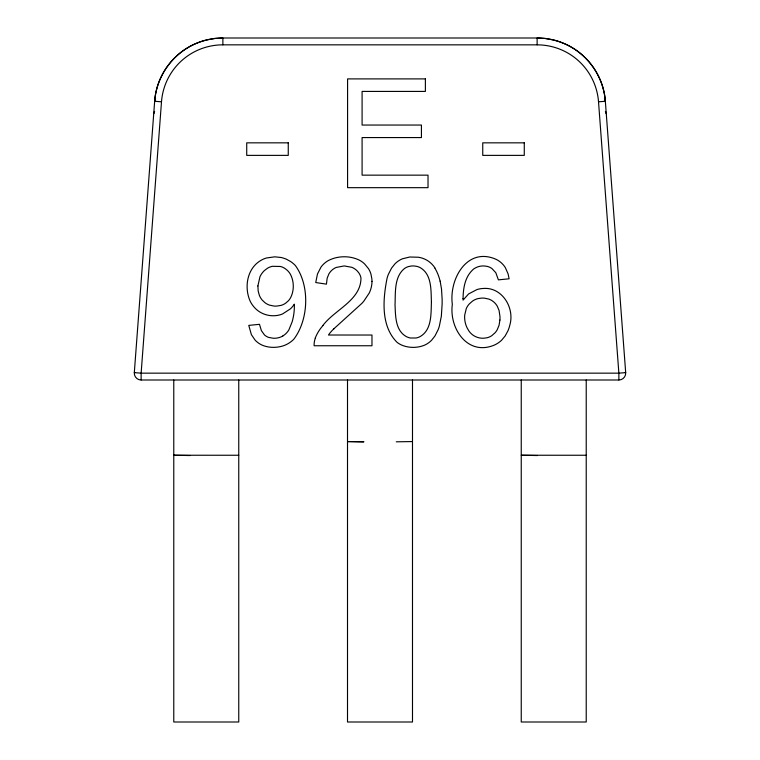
<?xml version="1.0" encoding="UTF-8"?>
<svg xmlns="http://www.w3.org/2000/svg" width="760" height="760" viewBox="0 0 760 760"><rect width="100%" height="100%" fill="white"/><g stroke="black" fill="none" stroke-linecap="round" stroke-linejoin="round"><path stroke-width="1.14" d="M618.868 380L618.868 373.16L598.519 101.793A61.531 61.531 0 0 0 537.13 44.849L222.87 44.84A61.531 61.531 0 0 0 161.5 101.802L141.132 373.16L141.132 380L618.868 380A6.84 6.84 0 0 0 625.689 372.647L605.34 101.289C603.734 76.655 587.584 53.751 564.965 43.918A56.591 39.786 0 0 0 553.251 39.928L545.319 38.484L537.13 38L222.87 38L214.681 38.484L206.748 39.938A56.601 39.786 0 0 0 195.025 43.928C172.406 53.741 156.266 76.665 154.66 101.289L134.311 372.647A6.84 6.84 0 0 0 141.132 380M322.876 325.498C334.77 309.586 361.133 300.257 360.962 277.923A13.471 13.471 0 0 0 359.024 273.191L357.637 271.405A16.663 16.663 0 0 0 356.526 270.284A15.656 15.656 0 0 0 351.832 267.311L344.195 265.933L336.167 267.463A15.589 15.589 0 0 0 332.576 269.638A15.893 15.893 0 0 0 331.322 270.769A15.314 15.314 0 0 0 328.776 274.151L327.151 278.264L326.439 284.145L315.733 282.54L317.481 273.97L321.005 267.073A22.686 22.686 0 0 1 324.349 263.406A23.845 23.845 0 0 1 328.405 260.528C337.858 255.635 349.837 255.493 359.404 260.167A23.579 23.579 0 0 1 364.553 263.881L368.467 268.622A22.239 22.239 0 0 1 370.927 274.018L371.858 278.806A27.692 27.692 0 0 1 371.972 281.361M333.858 328.795L361.959 303.297A61.341 61.341 0 0 0 363.822 301.159L369.217 293.075A27.379 27.379 0 0 0 370.063 291.137A26.742 26.742 0 0 0 372.001 281.361M598.519 101.793L605.34 101.289A6.84 5.101 -4.3 0 0 604.457 99.076M396.245 441.816L412.49 441.57M238.754 455.249L173.774 455.24L190.019 455.544M586.226 455.249L521.246 455.24L537.491 455.544M161.481 101.793L154.66 101.289A6.84 5.101 4.3 0 1 155.543 99.076M440.144 281.172L441.512 289.009L442.111 298.917A159.21 159.21 0 0 1 442.13 304.057L441.341 316.255L439.327 326.211A44.517 44.517 0 0 1 438.092 329.802L434.938 336.005L431.632 340.185A24.367 24.367 0 0 1 429.343 342.256A21.935 21.935 0 0 1 424.08 345.363C417.002 348.137 408.776 348.051 401.764 345.125A22.848 22.848 0 0 1 397.072 342.342C380.608 325.954 382.878 299.022 387.144 277.923A44.517 44.517 0 0 1 388.388 274.322L391.552 268.128L394.867 263.957A24.273 24.273 0 0 1 397.157 261.896A21.992 21.992 0 0 1 402.401 258.808L409.706 257.013L418.342 257.231A23.797 23.797 0 0 1 434.919 267.9M294.32 304.494L294.358 306.308A54.967 54.967 0 0 1 292.752 319.542A64.059 64.059 0 0 1 292.125 321.879L288.885 329.859A17.242 17.242 0 0 1 282.786 335.967M586.226 380L586.226 722L521.246 722L521.246 380M537.13 44.84L537.13 38A68.371 68.371 0 0 1 605.321 101.289M412.49 380L412.49 722L347.51 722L347.51 380M238.754 380L238.754 722L173.774 722L173.774 380M222.87 44.84L222.87 38A68.371 68.371 0 0 0 154.679 101.289M625.195 372.495A6.84 0.522 -4.3 0 1 625.689 372.647L618.868 373.16L141.132 373.16L134.311 372.647A6.84 0.522 4.3 0 1 134.805 372.495M606.138 113.525A6.84 0.522 -4.3 0 1 606.261 113.611A6.84 5.101 -4.3 0 0 605.378 111.406M153.862 113.525A6.84 0.522 4.3 0 0 153.739 113.611A6.84 5.101 4.3 0 1 154.622 111.406M294.3 304.142A23.987 23.987 0 0 1 290.462 308.826L282.568 313.947A23.712 23.712 0 0 1 278.046 315.305C269.648 316.948 260.519 314.155 254.733 307.781A25.963 25.963 0 0 1 250.126 301.084C244.283 287.907 246.753 269.952 259.255 261.449A25.184 25.184 0 0 1 266.475 257.982L274.826 256.832L281.058 257.488A27.531 27.531 0 0 1 286.872 259.454L290.519 261.488A27.256 27.256 0 0 1 295.374 265.534C310.004 285.579 308.731 319.551 293.854 339.169A27.046 27.046 0 0 1 288.61 343.33A26.657 26.657 0 0 1 282.606 346.037C275.927 347.985 268.508 347.88 262.067 345.106A21.774 21.774 0 0 1 255.075 340.081L251.398 334.666L248.767 325.394L259.483 324.32L261.392 330.638L264.49 334.951A12.445 12.445 0 0 0 268.707 337.421L273.258 338.238A17.461 17.461 0 0 0 282.824 336.043M333.887 328.823A36.879 36.879 0 0 0 328.462 335.017L371.972 335.036L371.972 345.752L314.117 345.752A20.206 20.206 0 0 1 315.343 338.095M315.248 338.058A41.221 41.221 0 0 1 322.952 325.565M440.135 281.181A56.107 56.107 0 0 0 437.817 273.99L436.753 271.605A37.164 37.164 0 0 0 434.777 267.985M431.433 302.091C430.91 313.823 432.003 329.584 420.308 336.481A14.259 14.259 0 0 1 416.024 338L410.409 338A14.297 14.297 0 0 1 406.125 336.481C395.181 330.239 395.561 315.751 395.029 304.788C395.589 292.628 393.965 276.877 404.624 268.413A14.022 14.022 0 0 1 408.566 266.551L411.217 266.038A17.679 17.679 0 0 1 414.077 265.962L416.908 266.389A14.421 14.421 0 0 1 420.365 267.729C432.012 274.635 430.891 290.387 431.433 302.091M463.058 298.528L463.039 300.162L468.625 293.92L476.976 289.56A25.583 25.583 0 0 1 482.999 288.477C502.084 286.701 514.966 308.019 509.808 325.147A33.231 33.231 0 0 1 507.956 330.79L505.153 335.967L501.581 340.233A24.767 24.767 0 0 1 498.778 342.551A25.526 25.526 0 0 1 492.309 345.876C466.507 354.92 449.084 327.541 452.323 304.361C448.923 279.423 466.811 246.867 495.586 259.113A22.239 22.239 0 0 1 501.115 262.666A22.173 22.173 0 0 1 505.362 267.672L508.108 273.923L509.105 278.797L498.389 279.86L495.814 272.726L491.929 268.546A13.993 13.993 0 0 0 487.226 266.389L484.177 265.952A16.596 16.596 0 0 0 473.936 268.793A20.073 20.073 0 0 0 472.207 270.36C464.797 277.647 463.22 288.601 463.058 298.528M257.897 285.978L258.191 291.156L259.464 295.63A17.299 17.299 0 0 0 262.295 300.172L264.888 302.632A16.169 16.169 0 0 0 269.448 305.102L273.856 306.033A22.04 22.04 0 0 0 276.716 306.09L281.105 305.368A15.694 15.694 0 0 0 285.684 303.145L288.315 300.846A16.34 16.34 0 0 0 290.462 297.958C294.272 290.795 294.196 281.58 290.472 274.398A17.394 17.394 0 0 0 288.923 272.118A18.458 18.458 0 0 0 287.062 270.132L285.019 268.527A15.162 15.162 0 0 0 280.43 266.475L272.422 266.304A15.988 15.988 0 0 0 267.473 268.242L264.537 270.455A20.843 20.843 0 0 0 263.178 271.833A19.541 19.541 0 0 0 259.948 276.754L257.897 285.978M499.918 320.026L499.064 325.261L497.239 329.716A17.423 17.423 0 0 1 495.102 332.728L491.815 335.644A14.972 14.972 0 0 1 487.264 337.716L483.863 338.228A17.328 17.328 0 0 1 473.68 335.606A17.185 17.185 0 0 1 468.758 330.742L467.058 327.798A24.899 24.899 0 0 1 464.635 317.803A26.287 26.287 0 0 1 464.721 315.029L466.288 308.56A17.119 17.119 0 0 1 469.224 304L472.596 301.036A16.682 16.682 0 0 1 478.087 298.585L481.612 298.101A21.669 21.669 0 0 1 484.443 298.158L488.794 299.079A15.428 15.428 0 0 1 493.25 301.549L493.914 302.1A16.957 16.957 0 0 1 495.748 304.01A16.492 16.492 0 0 1 497.278 306.204L499.073 310.469L499.975 316.587A34.39 34.39 0 0 1 499.918 320.026M425.381 78.897L347.586 78.897L347.586 187.673L428.022 187.673L428.022 175.151L362.092 175.151L362.092 137.57L421.43 137.57L421.43 125.048L362.092 125.048L362.092 91.418L425.381 91.418L425.381 78.897M288.258 142.842L246.724 142.842L246.724 155.373L288.258 155.373L288.258 142.842M524.276 142.842L482.742 142.842L482.742 155.373L524.276 155.373L524.276 142.842M363.755 441.816L347.51 441.57L363.755 441.816"/></g></svg>
